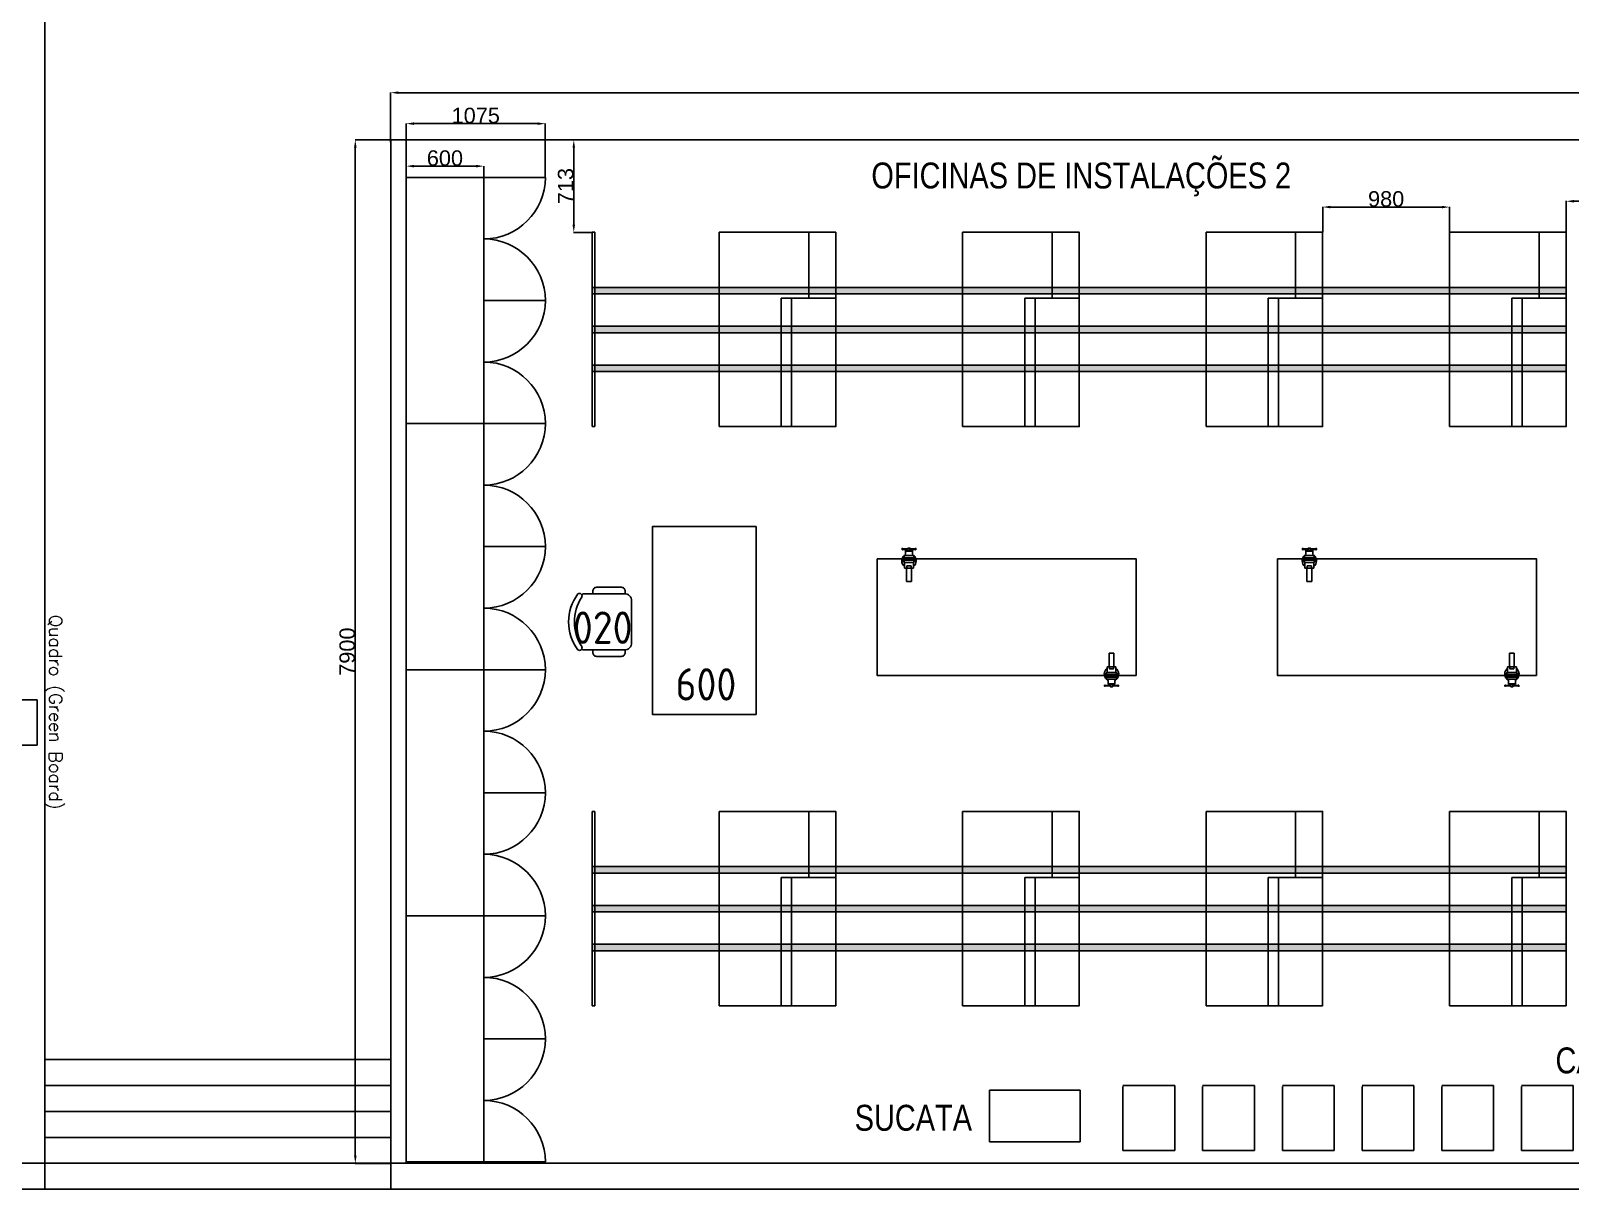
# Model space of a CAD drawing. Header units: millimetres. Extents: x 18768 to 1484868, y -11027 to 520152.
# Drawn here: x 161575 to 173462, y 146848 to 155791 of the extents above; entities that cross this region are included whole.
import ezdxf
from ezdxf.enums import TextEntityAlignment as Align

# ---------------------------------------------------------------- set-up
doc = ezdxf.new("R2010")
doc.units = ezdxf.units.MM
for name, color, linetype in [('4-MOBILIA', 4, 'Continuous'), ('8-TEXTO-DETALHES', 6, 'Continuous'), ('A Construir', 1, 'Continuous'), ('L025-CONTORNO', 7, 'Continuous'), ('L025-TEXTO', 7, 'Continuous'), ('L035-ARRANJO-ADQUIRIR', 102, 'Continuous'), ('PAREDES', 7, 'Continuous')]:
    doc.layers.add(name, color=color, linetype=linetype)
doc.styles.add('ISO-CP--25', font='isocp.shx', dxfattribs={"height": 250})
doc.styles.add('ROMANS', font='romans', dxfattribs={"width": 0.8, "height": 300})
doc.styles.get("Standard").update_dxf_attribs({"font": 'arial.ttf'})
doc.dimstyles.new('ISO-25', dxfattribs={"dimtxt": 2.5, "dimasz": 2.5, "dimexe": 1.25, "dimexo": 0.625, "dimtad": 1, "dimtxsty": 'Standard', "dimcen": 2.5, "dimadec": 0, "dimazin": 0, "dimtfac": 1, "dimtmove": 0, "dimatfit": 3, "dimfxl": 1, "dimarcsym": 0})

# ---------------------------------------------------------------- blocks, each defined once
blk = doc.blocks.new('*D106')
at = {"color": 0, "lineweight": -2, "transparency": 16777216}
for p, q in [((171551, 154236), (171551, 154432)), ((172471, 154430), (171611, 154430)), ((172531, 154236), (172531, 154432))]:
    blk.add_line(p, q, dxfattribs=at)
at = {"color": 0, "lineweight": 15, "transparency": 16777216}
for points in [[(171611, 154440), (171611, 154420), (171551, 154430)], [(172471, 154440), (172471, 154420), (172531, 154430)]]:
    blk.add_solid(points, dxfattribs=at)
at = {"layer": 'DEFPOINTS', "color": 0, "lineweight": 15, "transparency": 16777216}
for p in [(171551, 154430), (171551, 154235), (172531, 154235)]:
    blk.add_point(p, dxfattribs=at)
at = {"color": 0, "transparency": 16777216, "insert": (172041, 154492), "char_height": 120, "attachment_point": 5}
blk.add_mtext('980', dxfattribs=at)
blk = doc.blocks.new('*D107')
at = {"color": 0, "lineweight": -2, "transparency": 16777216}
for p, q in [((165910, 154948), (165766, 154948)), ((165768, 154888), (165768, 154295)), ((165910, 154235), (165766, 154235))]:
    blk.add_line(p, q, dxfattribs=at)
at = {"color": 0, "lineweight": 15, "transparency": 16777216}
for points in [[(165758, 154888), (165778, 154888), (165768, 154948)], [(165758, 154295), (165778, 154295), (165768, 154235)]]:
    blk.add_solid(points, dxfattribs=at)
at = {"layer": 'DEFPOINTS', "color": 0, "lineweight": 15, "transparency": 16777216}
for p in [(165911, 154948), (165768, 154235), (165911, 154235)]:
    blk.add_point(p, dxfattribs=at)
at = {"color": 0, "transparency": 16777216, "insert": (165706, 154592), "char_height": 120, "attachment_point": 5, "rotation": 90}
blk.add_mtext('713', dxfattribs=at)
blk = doc.blocks.new('*D108')
at = {"color": 0, "lineweight": -2, "transparency": 16777216}
for p, q in [((173431, 154236), (173431, 154477)), ((173491, 154475), (175427, 154475)), ((175487, 154236), (175487, 154477))]:
    blk.add_line(p, q, dxfattribs=at)
at = {"color": 0, "lineweight": 15, "transparency": 16777216}
for points in [[(173491, 154485), (173491, 154465), (173431, 154475)], [(175427, 154485), (175427, 154465), (175487, 154475)]]:
    blk.add_solid(points, dxfattribs=at)
at = {"layer": 'DEFPOINTS', "color": 0, "lineweight": 15, "transparency": 16777216}
for p in [(175487, 154475), (173431, 154235), (175487, 154235)]:
    blk.add_point(p, dxfattribs=at)
at = {"color": 0, "transparency": 16777216, "insert": (174459, 154537), "char_height": 120, "attachment_point": 5}
blk.add_mtext('2056', dxfattribs=at)
blk = doc.blocks.new('*U115')
for p, q in [((-200, 250), (200, 250)), ((-200, -250), (-200, 242)), ((200, 250), (200, -250)), ((200, -250), (-200, -250))]:
    blk.add_line(p, q)
blk = doc.blocks.new('*U116')
at = {"color": 0, "linetype": 'ByBlock', "lineweight": -2, "transparency": 16777216}
for p in [(-8000, 0), (-7385, 0), (-6769, 0), (-6154, 0), (-5538, 0), (-4923, 0), (-4308, 0), (-3692, 0), (-3077, 0), (-2462, 0), (-1846, 0), (-1231, 0), (-615, 0), (0, 0)]:
    blk.add_blockref('*U115', p, dxfattribs=at)
blk = doc.blocks.new('BL_SENAI_id9320210400')
at = {"layer": 'L035-ARRANJO-ADQUIRIR', "color": 0}
for points in [[(-690, 550, -0.290756), (-310, 550, 0.829608), (-284, 579, 0.333333), (-716, 579, 0.829608), (-690, 550)], [(-710, 550, 0.129448), (-717, 523), (-717, 219, 0.414214), (-663, 164), (-338, 164, 0.414214), (-284, 219), (-284, 525, 0.120944), (-290, 550)], [(-717, 464), (-737, 464, 0.414214), (-767, 434), (-767, 244, 0.414214), (-737, 214), (-717, 214)], [(-284, 214), (-264, 214, 0.414214), (-234, 244), (-234, 434, 0.414214), (-264, 464), (-284, 464)]]:
    blk.add_lwpolyline(points, format="xyb", dxfattribs=at)
at = {"layer": 'L025-TEXTO', "style": 'ISO-CP--25'}
blk.add_attdef('rmp_mt_codmaterial', (15, 15), '', height=40, dxfattribs=at)
at = {"layer": 'L025-TEXTO', "style": 'ISO-CP--25', "flags": 1}
for tag in ['rmp_mt_nomeunid', 'rmp_mt_potencia', 'rmp_mt_cod']:
    blk.add_attdef(tag, (15, 15), '', height=40, dxfattribs=at)
blk = doc.blocks.new('BL_SENAI_id9320220810')
at = {"layer": 'L025-CONTORNO', "color": 0}
blk.add_lwpolyline([(-688, 238), (112, 238), (112, 1688), (-688, 1688)], close=True, dxfattribs=at)
at = {"layer": 'L025-TEXTO', "style": 'ISO-CP--25'}
blk.add_attdef('rmp_mt_codmaterial', (15, 15), '', height=40, dxfattribs=at)
at = {"layer": 'L025-TEXTO', "style": 'ISO-CP--25', "flags": 1}
for tag in ['rmp_mt_nomeunid', 'rmp_mt_potencia', 'rmp_mt_cod']:
    blk.add_attdef(tag, (15, 15), '', height=40, dxfattribs=at)
blk = doc.blocks.new('*D117')
at = {"color": 0, "lineweight": -2, "transparency": 16777216}
for p, q in [((164354, 154932), (164354, 155314)), ((164414, 155313), (184503, 155313)), ((184563, 154949), (184563, 155314))]:
    blk.add_line(p, q, dxfattribs=at)
at = {"color": 0, "lineweight": 15, "transparency": 16777216}
for points in [[(164414, 155323), (164414, 155303), (164354, 155313)], [(184503, 155323), (184503, 155303), (184563, 155313)]]:
    blk.add_solid(points, dxfattribs=at)
at = {"layer": 'DEFPOINTS', "color": 0, "lineweight": 15, "transparency": 16777216}
for p in [(184563, 155313), (164354, 154932), (184563, 154948)]:
    blk.add_point(p, dxfattribs=at)
at = {"color": 0, "transparency": 16777216, "insert": (174459, 155375), "char_height": 120, "attachment_point": 5}
blk.add_mtext('20209', dxfattribs=at)
blk = doc.blocks.new('*D118')
at = {"color": 0, "lineweight": -2, "transparency": 16777216}
for p, q in [((164353, 154948), (164080, 154948)), ((164081, 147108), (164081, 154888)), ((164353, 147048), (164080, 147048))]:
    blk.add_line(p, q, dxfattribs=at)
at = {"color": 0, "lineweight": 15, "transparency": 16777216}
for points in [[(164071, 154888), (164091, 154888), (164081, 154948)], [(164071, 147108), (164091, 147108), (164081, 147048)]]:
    blk.add_solid(points, dxfattribs=at)
at = {"layer": 'DEFPOINTS', "color": 0, "lineweight": 15, "transparency": 16777216}
for p in [(164081, 154948), (164354, 154948), (164354, 147048)]:
    blk.add_point(p, dxfattribs=at)
at = {"color": 0, "transparency": 16777216, "insert": (164019, 150998), "char_height": 120, "attachment_point": 5, "rotation": 90}
blk.add_mtext('7900', dxfattribs=at)
blk = doc.blocks.new('*D121')
at = {"color": 0, "lineweight": -2, "transparency": 16777216}
for p, q in [((164473, 154659), (164473, 154747)), ((164533, 154746), (165013, 154746)), ((165073, 154659), (165073, 154747))]:
    blk.add_line(p, q, dxfattribs=at)
at = {"color": 0, "lineweight": 15, "transparency": 16777216}
for points in [[(164533, 154756), (164533, 154736), (164473, 154746)], [(165013, 154756), (165013, 154736), (165073, 154746)]]:
    blk.add_solid(points, dxfattribs=at)
at = {"layer": 'DEFPOINTS', "color": 0, "lineweight": 15, "transparency": 16777216}
for p in [(164473, 154659), (165073, 154746), (165073, 154659)]:
    blk.add_point(p, dxfattribs=at)
at = {"color": 0, "transparency": 16777216, "insert": (164773, 154807), "char_height": 120, "attachment_point": 5}
blk.add_mtext('600', dxfattribs=at)
blk = doc.blocks.new('*D122')
at = {"color": 0, "lineweight": -2, "transparency": 16777216}
for p, q in [((164473, 154659), (164473, 155076)), ((164533, 155074), (165488, 155074)), ((165548, 154659), (165548, 155076))]:
    blk.add_line(p, q, dxfattribs=at)
at = {"color": 0, "lineweight": 15, "transparency": 16777216}
for points in [[(164533, 155084), (164533, 155064), (164473, 155074)], [(165488, 155084), (165488, 155064), (165548, 155074)]]:
    blk.add_solid(points, dxfattribs=at)
at = {"layer": 'DEFPOINTS', "color": 0, "lineweight": 15, "transparency": 16777216}
for p in [(165548, 155074), (164473, 154659), (165548, 154659)]:
    blk.add_point(p, dxfattribs=at)
at = {"color": 0, "transparency": 16777216, "insert": (165011, 155136), "char_height": 120, "attachment_point": 5}
blk.add_mtext('1075', dxfattribs=at)

msp = doc.modelspace()

# ---------------------------------------------------------------- hatches: boundary and pattern name
at = {"true_color": 0xf4ee51}
h = msp.add_hatch(color=41, dxfattribs=at)
h.dxf.hatch_style = 1
h.paths.add_polyline_path([(166890.62, 153810.145), (165910.62, 153810.145), (165910.62, 153760.145), (166890.62, 153760.145)])
h.paths.add_polyline_path([(167370.485, 153810.145), (166890.62, 153810.145), (166890.62, 153760.145), (167370.485, 153760.145)])
h.paths.add_polyline_path([(167450.239, 153810.145), (167370.485, 153810.145), (167370.485, 153760.145), (167450.239, 153760.145)])
h.paths.add_polyline_path([(167790.62, 153810.145), (167450.239, 153810.145), (167450.239, 153760.145), (167790.62, 153760.145)])
h.paths.add_polyline_path([(168770.62, 153810.145), (167790.62, 153810.145), (167790.62, 153760.145), (168770.62, 153760.145)])
h.paths.add_polyline_path([(169250.485, 153810.145), (168770.62, 153810.145), (168770.62, 153760.145), (169250.485, 153760.145)])
h.paths.add_polyline_path([(169330.239, 153810.145), (169250.485, 153810.145), (169250.485, 153760.145), (169330.239, 153760.145)])
h.paths.add_polyline_path([(169670.62, 153810.145), (169330.239, 153810.145), (169330.239, 153760.145), (169670.62, 153760.145)])
h.paths.add_polyline_path([(170650.62, 153810.145), (169670.62, 153810.145), (169670.62, 153760.145), (170650.62, 153760.145)])
h.paths.add_polyline_path([(171550.62, 153810.145), (170650.62, 153810.145), (170650.62, 153760.145), (171550.62, 153760.145)])
h.paths.add_polyline_path([(172530.62, 153810.145), (171550.62, 153810.145), (171550.62, 153760.145), (172530.62, 153760.145)])
h.paths.add_polyline_path([(173010.485, 153810.145), (172530.62, 153810.145), (172530.62, 153760.145), (173010.485, 153760.145)])
h.paths.add_polyline_path([(173090.239, 153810.145), (173010.485, 153810.145), (173010.485, 153760.145), (173090.239, 153760.145)])
h.paths.add_polyline_path([(173430.62, 153810.145), (173090.239, 153810.145), (173090.239, 153760.145), (173430.62, 153760.145)])
h = msp.add_hatch(color=41, dxfattribs=at)
h.dxf.hatch_style = 1
h.paths.add_polyline_path([(166890.619, 153510.145), (165910.619, 153510.145), (165910.619, 153460.145), (166890.619, 153460.145)])
h.paths.add_polyline_path([(167370.484, 153510.145), (166890.619, 153510.145), (166890.619, 153460.145), (167370.484, 153460.145)])
h.paths.add_polyline_path([(167450.238, 153510.145), (167370.484, 153510.145), (167370.484, 153460.145), (167450.238, 153460.145)])
h.paths.add_polyline_path([(167790.619, 153510.145), (167450.238, 153510.145), (167450.238, 153460.145), (167790.619, 153460.145)])
h.paths.add_polyline_path([(168770.619, 153510.145), (167790.619, 153510.145), (167790.619, 153460.145), (168770.619, 153460.145)])
h.paths.add_polyline_path([(169250.484, 153510.145), (168770.619, 153510.145), (168770.619, 153460.145), (169250.484, 153460.145)])
h.paths.add_polyline_path([(169330.238, 153510.145), (169250.484, 153510.145), (169250.484, 153460.145), (169330.238, 153460.145)])
h.paths.add_polyline_path([(169670.619, 153510.145), (169330.238, 153510.145), (169330.238, 153460.145), (169670.619, 153460.145)])
h.paths.add_polyline_path([(170650.619, 153510.145), (169670.619, 153510.145), (169670.619, 153460.145), (170650.619, 153460.145)])
h.paths.add_polyline_path([(171550.619, 153510.145), (170650.619, 153510.145), (170650.619, 153460.145), (171550.619, 153460.145)])
h.paths.add_polyline_path([(172530.619, 153510.145), (171550.619, 153510.145), (171550.619, 153460.145), (172530.619, 153460.145)])
h.paths.add_polyline_path([(173010.484, 153510.145), (172530.619, 153510.145), (172530.619, 153460.145), (173010.484, 153460.145)])
h.paths.add_polyline_path([(173090.238, 153510.145), (173010.484, 153510.145), (173010.484, 153460.145), (173090.238, 153460.145)])
h.paths.add_polyline_path([(173430.619, 153510.145), (173090.238, 153510.145), (173090.238, 153460.145), (173430.619, 153460.145)])
h = msp.add_hatch(color=41, dxfattribs=at)
h.dxf.hatch_style = 1
h.paths.add_polyline_path([(166890.62, 153210.145), (165910.62, 153210.145), (165910.62, 153160.145), (166890.62, 153160.145)])
h.paths.add_polyline_path([(167370.485, 153210.145), (166890.62, 153210.145), (166890.62, 153160.145), (167370.485, 153160.145)])
h.paths.add_polyline_path([(167450.239, 153210.145), (167370.485, 153210.145), (167370.485, 153160.145), (167450.239, 153160.145)])
h.paths.add_polyline_path([(167790.62, 153210.145), (167450.239, 153210.145), (167450.239, 153160.145), (167790.62, 153160.145)])
h.paths.add_polyline_path([(168770.62, 153210.145), (167790.62, 153210.145), (167790.62, 153160.145), (168770.62, 153160.145)])
h.paths.add_polyline_path([(169250.485, 153210.145), (168770.62, 153210.145), (168770.62, 153160.145), (169250.485, 153160.145)])
h.paths.add_polyline_path([(169330.239, 153210.145), (169250.485, 153210.145), (169250.485, 153160.145), (169330.239, 153160.145)])
h.paths.add_polyline_path([(169670.62, 153210.145), (169330.239, 153210.145), (169330.239, 153160.145), (169670.62, 153160.145)])
h.paths.add_polyline_path([(170650.62, 153210.145), (169670.62, 153210.145), (169670.62, 153160.145), (170650.62, 153160.145)])
h.paths.add_polyline_path([(171550.62, 153210.145), (170650.62, 153210.145), (170650.62, 153160.145), (171550.62, 153160.145)])
h.paths.add_polyline_path([(172530.62, 153210.145), (171550.62, 153210.145), (171550.62, 153160.145), (172530.62, 153160.145)])
h.paths.add_polyline_path([(173010.485, 153210.145), (172530.62, 153210.145), (172530.62, 153160.145), (173010.485, 153160.145)])
h.paths.add_polyline_path([(173090.239, 153210.145), (173010.485, 153210.145), (173010.485, 153160.145), (173090.239, 153160.145)])
h.paths.add_polyline_path([(173430.62, 153210.145), (173090.239, 153210.145), (173090.239, 153160.145), (173430.62, 153160.145)])
h = msp.add_hatch(color=41, dxfattribs=at)
h.dxf.hatch_style = 1
h.paths.add_polyline_path([(166890.62, 149339.367), (165910.62, 149339.367), (165910.62, 149289.367), (166890.62, 149289.367)])
h.paths.add_polyline_path([(167370.485, 149339.367), (166890.62, 149339.367), (166890.62, 149289.367), (167370.485, 149289.367)])
h.paths.add_polyline_path([(167450.239, 149339.367), (167370.485, 149339.367), (167370.485, 149289.367), (167450.239, 149289.367)])
h.paths.add_polyline_path([(167790.62, 149339.367), (167450.239, 149339.367), (167450.239, 149289.367), (167790.62, 149289.367)])
h.paths.add_polyline_path([(168770.62, 149339.367), (167790.62, 149339.367), (167790.62, 149289.367), (168770.62, 149289.367)])
h.paths.add_polyline_path([(169250.485, 149339.367), (168770.62, 149339.367), (168770.62, 149289.367), (169250.485, 149289.367)])
h.paths.add_polyline_path([(169330.239, 149339.367), (169250.485, 149339.367), (169250.485, 149289.367), (169330.239, 149289.367)])
h.paths.add_polyline_path([(169670.62, 149339.367), (169330.239, 149339.367), (169330.239, 149289.367), (169670.62, 149289.367)])
h.paths.add_polyline_path([(170650.62, 149339.367), (169670.62, 149339.367), (169670.62, 149289.367), (170650.62, 149289.367)])
h.paths.add_polyline_path([(171550.62, 149339.367), (170650.62, 149339.367), (170650.62, 149289.367), (171550.62, 149289.367)])
h.paths.add_polyline_path([(172530.62, 149339.367), (171550.62, 149339.367), (171550.62, 149289.367), (172530.62, 149289.367)])
h.paths.add_polyline_path([(173010.485, 149339.367), (172530.62, 149339.367), (172530.62, 149289.367), (173010.485, 149289.367)])
h.paths.add_polyline_path([(173090.239, 149339.367), (173010.485, 149339.367), (173010.485, 149289.367), (173090.239, 149289.367)])
h.paths.add_polyline_path([(173430.62, 149339.367), (173090.239, 149339.367), (173090.239, 149289.367), (173430.62, 149289.367)])
h = msp.add_hatch(color=41, dxfattribs=at)
h.dxf.hatch_style = 1
h.paths.add_polyline_path([(166890.619, 149039.367), (165910.619, 149039.367), (165910.619, 148989.367), (166890.619, 148989.367)])
h.paths.add_polyline_path([(167370.484, 149039.367), (166890.619, 149039.367), (166890.619, 148989.367), (167370.484, 148989.367)])
h.paths.add_polyline_path([(167450.238, 149039.367), (167370.484, 149039.367), (167370.484, 148989.367), (167450.238, 148989.367)])
h.paths.add_polyline_path([(167790.619, 149039.367), (167450.238, 149039.367), (167450.238, 148989.367), (167790.619, 148989.367)])
h.paths.add_polyline_path([(168770.619, 149039.367), (167790.619, 149039.367), (167790.619, 148989.367), (168770.619, 148989.367)])
h.paths.add_polyline_path([(169250.484, 149039.367), (168770.619, 149039.367), (168770.619, 148989.367), (169250.484, 148989.367)])
h.paths.add_polyline_path([(169330.238, 149039.367), (169250.484, 149039.367), (169250.484, 148989.367), (169330.238, 148989.367)])
h.paths.add_polyline_path([(169670.619, 149039.367), (169330.238, 149039.367), (169330.238, 148989.367), (169670.619, 148989.367)])
h.paths.add_polyline_path([(170650.619, 149039.367), (169670.619, 149039.367), (169670.619, 148989.367), (170650.619, 148989.367)])
h.paths.add_polyline_path([(171550.619, 149039.367), (170650.619, 149039.367), (170650.619, 148989.367), (171550.619, 148989.367)])
h.paths.add_polyline_path([(172530.619, 149039.367), (171550.619, 149039.367), (171550.619, 148989.367), (172530.619, 148989.367)])
h.paths.add_polyline_path([(173010.484, 149039.367), (172530.619, 149039.367), (172530.619, 148989.367), (173010.484, 148989.367)])
h.paths.add_polyline_path([(173090.238, 149039.367), (173010.484, 149039.367), (173010.484, 148989.367), (173090.238, 148989.367)])
h.paths.add_polyline_path([(173430.619, 149039.367), (173090.238, 149039.367), (173090.238, 148989.367), (173430.619, 148989.367)])
h = msp.add_hatch(color=41, dxfattribs=at)
h.dxf.hatch_style = 1
h.paths.add_polyline_path([(166890.62, 148739.367), (165910.62, 148739.367), (165910.62, 148689.367), (166890.62, 148689.367)])
h.paths.add_polyline_path([(167370.485, 148739.367), (166890.62, 148739.367), (166890.62, 148689.367), (167370.485, 148689.367)])
h.paths.add_polyline_path([(167450.239, 148739.367), (167370.485, 148739.367), (167370.485, 148689.367), (167450.239, 148689.367)])
h.paths.add_polyline_path([(167790.62, 148739.367), (167450.239, 148739.367), (167450.239, 148689.367), (167790.62, 148689.367)])
h.paths.add_polyline_path([(168770.62, 148739.367), (167790.62, 148739.367), (167790.62, 148689.367), (168770.62, 148689.367)])
h.paths.add_polyline_path([(169250.485, 148739.367), (168770.62, 148739.367), (168770.62, 148689.367), (169250.485, 148689.367)])
h.paths.add_polyline_path([(169330.239, 148739.367), (169250.485, 148739.367), (169250.485, 148689.367), (169330.239, 148689.367)])
h.paths.add_polyline_path([(169670.62, 148739.367), (169330.239, 148739.367), (169330.239, 148689.367), (169670.62, 148689.367)])
h.paths.add_polyline_path([(170650.62, 148739.367), (169670.62, 148739.367), (169670.62, 148689.367), (170650.62, 148689.367)])
h.paths.add_polyline_path([(171550.62, 148739.367), (170650.62, 148739.367), (170650.62, 148689.367), (171550.62, 148689.367)])
h.paths.add_polyline_path([(172530.62, 148739.367), (171550.62, 148739.367), (171550.62, 148689.367), (172530.62, 148689.367)])
h.paths.add_polyline_path([(173010.485, 148739.367), (172530.62, 148739.367), (172530.62, 148689.367), (173010.485, 148689.367)])
h.paths.add_polyline_path([(173090.239, 148739.367), (173010.485, 148739.367), (173010.485, 148689.367), (173090.239, 148689.367)])
h.paths.add_polyline_path([(173430.62, 148739.367), (173090.239, 148739.367), (173090.239, 148689.367), (173430.62, 148689.367)])

# ---------------------------------------------------------------- linework, layer by layer
for p, q in [((165910.619, 154235.145), (165930.619, 154235.145)), ((165930.619, 154235.145), (165930.619, 152735.145)), ((166890.619, 154235.145), (166890.619, 152735.145)), ((167581.93, 154235.145), (167581.93, 153725.645)), ((168770.619, 154235.145), (168770.619, 152735.145)), ((169461.93, 154235.145), (169461.93, 153725.645)), ((170650.619, 154235.145), (170650.619, 152735.145)), ((171341.93, 154235.145), (171341.93, 153725.645)), ((172530.619, 154235.145), (172530.619, 152735.145)), ((173221.93, 154235.145), (173221.93, 153725.645)), ((173430.619, 153810.145), (165910.619, 153810.145)), ((165910.619, 153810.145), (165910.619, 153760.145)), ((165910.619, 153760.145), (173430.619, 153760.145)), ((167790.619, 153725.645), (167370.484, 153725.645)), ((167370.484, 153725.645), (167370.484, 152735.145)), ((167450.238, 153725.645), (167450.238, 152735.145)), ((169670.619, 153725.645), (169250.484, 153725.645)), ((169250.484, 153725.645), (169250.484, 152735.145)), ((169330.238, 153725.645), (169330.238, 152735.145)), ((171550.619, 153725.645), (171130.484, 153725.645)), ((171130.484, 153725.645), (171130.484, 152735.145)), ((171210.238, 153725.645), (171210.238, 152735.145)), ((173430.619, 153725.645), (173010.484, 153725.645)), ((173010.484, 153725.645), (173010.484, 152735.145)), ((173090.238, 153725.645), (173090.238, 152735.145)), ((173430.619, 153760.145), (173430.619, 153810.145)), ((173430.619, 153510.145), (165910.619, 153510.145)), ((165910.619, 153510.145), (165910.619, 153460.145)), ((173430.619, 153460.145), (173430.619, 153510.145)), ((165910.619, 153460.145), (173430.619, 153460.145)), ((173430.619, 153210.145), (165910.619, 153210.145)), ((165910.619, 153210.145), (165910.619, 153160.145)), ((165910.619, 153160.145), (173430.619, 153160.145)), ((173430.619, 153160.145), (173430.619, 153210.145)), ((165930.619, 152735.145), (165910.619, 152735.145)), ((165910.619, 149764.367), (165930.619, 149764.367)), ((165930.619, 149764.367), (165930.619, 148264.367)), ((166890.619, 149764.367), (166890.619, 148264.367)), ((167581.93, 149764.367), (167581.93, 149254.867)), ((168770.619, 149764.367), (168770.619, 148264.367)), ((169461.93, 149764.367), (169461.93, 149254.867)), ((170650.619, 149764.367), (170650.619, 148264.367)), ((171341.93, 149764.367), (171341.93, 149254.867)), ((172530.619, 149764.367), (172530.619, 148264.367)), ((173221.93, 149764.367), (173221.93, 149254.867)), ((173430.619, 149339.367), (165910.619, 149339.367)), ((165910.619, 149339.367), (165910.619, 149289.367)), ((173430.619, 149289.367), (173430.619, 149339.367)), ((165910.619, 149289.367), (173430.619, 149289.367)), ((167790.619, 149254.867), (167370.484, 149254.867)), ((167370.484, 149254.867), (167370.484, 148264.367)), ((167450.238, 149254.867), (167450.238, 148264.367)), ((169670.619, 149254.867), (169250.484, 149254.867)), ((169250.484, 149254.867), (169250.484, 148264.367)), ((169330.238, 149254.867), (169330.238, 148264.367)), ((171550.619, 149254.867), (171130.484, 149254.867)), ((171130.484, 149254.867), (171130.484, 148264.367)), ((171210.238, 149254.867), (171210.238, 148264.367)), ((173430.619, 149254.867), (173010.484, 149254.867)), ((173010.484, 149254.867), (173010.484, 148264.367)), ((173090.238, 149254.867), (173090.238, 148264.367)), ((173430.619, 149039.367), (165910.619, 149039.367)), ((165910.619, 149039.367), (165910.619, 148989.367)), ((165910.619, 148989.367), (173430.619, 148989.367)), ((173430.619, 148989.367), (173430.619, 149039.367)), ((173430.619, 148739.367), (165910.619, 148739.367)), ((165910.619, 148739.367), (165910.619, 148689.367)), ((173430.619, 148689.367), (173430.619, 148739.367)), ((165910.619, 148689.367), (173430.619, 148689.367)), ((165930.619, 148264.367), (165910.619, 148264.367)), ((169679.308, 147614.002), (168979.308, 147614.002)), ((168979.308, 147614.002), (168979.308, 147214.002)), ((169679.308, 147214.002), (169679.308, 147614.002)), ((168979.308, 147214.002), (169679.308, 147214.002))]:
    msp.add_line(p, q)
at = {"color": 2}
for p, q in [((165073.438, 153708.818), (165548.438, 153708.818)), ((165073.438, 151808.818), (165548.438, 151808.818)), ((165073.438, 149908.818), (165548.438, 149908.818)), ((165073.438, 148008.818), (165548.438, 148008.818))]:
    msp.add_line(p, q, dxfattribs=at)
for points in [[(164473.438, 154658.818), (164473.438, 152758.818), (165073.438, 152758.818), (165073.438, 154658.818)], [(164473.438, 152758.818), (164473.438, 150858.818), (165073.438, 150858.818), (165073.438, 152758.818)], [(164473.438, 150858.818), (164473.438, 148958.818), (165073.438, 148958.818), (165073.438, 150858.818)], [(164473.438, 148958.818), (164473.438, 147058.818), (165073.438, 147058.818), (165073.438, 148958.818)]]:
    msp.add_lwpolyline(points, close=True)
for points in [[(165073.438, 154658.818), (165548.438, 154658.818, -0.414213562), (165073.438, 154183.818, -0.414213562), (165548.438, 153708.818, -0.414213562), (165073.438, 153233.818, -0.414213562), (165548.438, 152758.818), (165073.438, 152758.818)], [(165073.438, 152758.818), (165548.438, 152758.818, -0.414213562), (165073.438, 152283.818, -0.414213562), (165548.438, 151808.818, -0.414213562), (165073.438, 151333.818, -0.414213562), (165548.438, 150858.818), (165073.438, 150858.818)], [(165073.438, 150858.818), (165548.438, 150858.818, -0.414213562), (165073.438, 150383.818, -0.414213562), (165548.438, 149908.818, -0.414213562), (165073.438, 149433.818, -0.414213562), (165548.438, 148958.818), (165073.438, 148958.818)], [(165073.438, 148958.818), (165548.438, 148958.818, -0.414213562), (165073.438, 148483.818, -0.414213562), (165548.438, 148008.818, -0.414213562), (165073.438, 147533.818, -0.414213562), (165548.438, 147058.818), (165073.438, 147058.818)]]:
    msp.add_lwpolyline(points, format="xyb", dxfattribs=at)
for points in [[(165910.619, 154235.145), (165910.619, 152735.145)], [(167790.619, 152735.145), (167790.619, 154235.145), (166890.619, 154235.145)], [(167790.619, 154235.145), (167790.619, 152735.145)], [(169670.619, 152735.145), (169670.619, 154235.145), (168770.619, 154235.145)], [(169670.619, 154235.145), (169670.619, 152735.145)], [(171550.619, 152735.145), (171550.619, 154235.145), (170650.619, 154235.145)], [(171550.619, 154235.145), (171550.619, 152735.145)], [(173430.619, 152735.145), (173430.619, 154235.145), (172530.619, 154235.145)], [(166890.619, 152735.145), (167790.619, 152735.145), (167790.619, 153760.145)], [(168770.619, 152735.145), (169670.619, 152735.145), (169670.619, 153760.145)], [(170650.619, 152735.145), (171550.619, 152735.145), (171550.619, 153760.145)], [(172530.619, 152735.145), (173430.619, 152735.145), (173430.619, 153760.145)], [(165910.619, 149764.367), (165910.619, 148264.367)], [(167790.619, 148264.367), (167790.619, 149764.367), (166890.619, 149764.367)], [(167790.619, 149764.367), (167790.619, 148264.367)], [(169670.619, 148264.367), (169670.619, 149764.367), (168770.619, 149764.367)], [(169670.619, 149764.367), (169670.619, 148264.367)], [(171550.619, 148264.367), (171550.619, 149764.367), (170650.619, 149764.367)], [(171550.619, 149764.367), (171550.619, 148264.367)], [(173430.619, 148264.367), (173430.619, 149764.367), (172530.619, 149764.367)], [(166890.619, 148264.367), (167790.619, 148264.367), (167790.619, 149289.367)], [(168770.619, 148264.367), (169670.619, 148264.367), (169670.619, 149289.367)], [(170650.619, 148264.367), (171550.619, 148264.367), (171550.619, 149289.367)], [(172530.619, 148264.367), (173430.619, 148264.367), (173430.619, 149289.367)]]:
    msp.add_lwpolyline(points)
at = {"layer": '4-MOBILIA', "linetype": 'Continuous'}
for p, q in [((161275.577, 150626.12), (161625.577, 150626.12)), ((161625.577, 150626.12), (161625.577, 150276.12)), ((161625.577, 150276.12), (161275.577, 150276.12))]:
    msp.add_line(p, q, dxfattribs=at)
at = {"layer": 'A Construir'}
for p, q in [((161684.028, 163408.06), (161684.028, 147048.486)), ((164354.028, 147048.486), (164354.028, 154948.486)), ((164354.028, 154948.486), (184563.279, 154948.486))]:
    msp.add_line(p, q, dxfattribs=at)
at = {"layer": 'L035-ARRANJO-ADQUIRIR'}
for p, q in [((168318.204, 151717.224), (168318.204, 151723.076)), ((168394.202, 151717.224), (168318.204, 151717.224)), ((168318.204, 151710.499), (168318.204, 151704.647)), ((168394.202, 151710.499), (168318.204, 151710.499)), ((168321.913, 151643.636), (168321.913, 151684.521)), ((168326.406, 151723.076), (168394.202, 151723.076)), ((168326.406, 151704.647), (168394.202, 151704.647)), ((168329.565, 151779.113), (168382.841, 151779.113)), ((168329.565, 151779.113), (168329.565, 151751.974)), ((168329.565, 151774.695), (168382.841, 151774.695)), ((168371.368, 151740.614), (168341.038, 151740.614)), ((168382.841, 151779.113), (168382.841, 151751.974)), ((168390.493, 151684.521), (168390.493, 151643.636)), ((168394.202, 151723.076), (168394.202, 151717.224)), ((168394.202, 151704.647), (168394.202, 151710.499)), ((171410.056, 151717.224), (171410.056, 151723.076)), ((171486.054, 151717.224), (171410.056, 151717.224)), ((171410.056, 151710.499), (171410.056, 151704.647)), ((171486.054, 151710.499), (171410.056, 151710.499)), ((171413.765, 151643.636), (171413.765, 151684.521)), ((171418.258, 151723.076), (171486.054, 151723.076)), ((171418.258, 151704.647), (171486.054, 151704.647)), ((171421.417, 151779.113), (171474.693, 151779.113)), ((171421.417, 151779.113), (171421.417, 151751.974)), ((171421.417, 151774.695), (171474.693, 151774.695)), ((171463.22, 151740.614), (171432.89, 151740.614)), ((171474.693, 151779.113), (171474.693, 151751.974)), ((171482.346, 151684.521), (171482.346, 151643.636)), ((171486.054, 151723.076), (171486.054, 151717.224)), ((171486.054, 151704.647), (171486.054, 151710.499)), ((168390.493, 151643.636), (168321.913, 151643.636)), ((168337.873, 151538.928), (168337.873, 151643.636)), ((168374.533, 151643.636), (168374.533, 151538.928)), ((171482.346, 151643.636), (171413.765, 151643.636)), ((171429.725, 151538.928), (171429.725, 151643.636)), ((171466.386, 151643.636), (171466.386, 151538.928)), ((168337.873, 151538.928), (168374.533, 151538.928)), ((171429.725, 151538.928), (171466.386, 151538.928)), ((169938.483, 150986.304), (169901.822, 150986.304)), ((169901.822, 150881.596), (169901.822, 150986.304)), ((169938.483, 150986.304), (169938.483, 150881.596)), ((173030.335, 150986.304), (172993.674, 150986.304)), ((172993.674, 150881.596), (172993.674, 150986.304)), ((173030.335, 150986.304), (173030.335, 150881.596)), ((169885.862, 150840.712), (169885.862, 150881.596)), ((169885.862, 150881.596), (169954.443, 150881.596)), ((169954.443, 150881.596), (169954.443, 150840.712)), ((172977.714, 150840.712), (172977.714, 150881.596)), ((172977.714, 150881.596), (173046.295, 150881.596)), ((173046.295, 150881.596), (173046.295, 150840.712)), ((169882.154, 150820.585), (169882.154, 150814.733)), ((169882.154, 150814.733), (169958.151, 150814.733)), ((169882.154, 150802.156), (169882.154, 150808.008)), ((169882.154, 150808.008), (169958.151, 150808.008)), ((169949.949, 150802.156), (169882.154, 150802.156)), ((169893.514, 150746.119), (169893.514, 150773.258)), ((169946.791, 150750.537), (169893.514, 150750.537)), ((169946.791, 150746.119), (169893.514, 150746.119)), ((169904.988, 150784.618), (169935.317, 150784.618)), ((169946.791, 150746.119), (169946.791, 150773.258)), ((169958.151, 150814.733), (169958.151, 150820.585)), ((169958.151, 150808.008), (169958.151, 150802.156)), ((172974.006, 150820.585), (172974.006, 150814.733)), ((172974.006, 150814.733), (173050.003, 150814.733)), ((172974.006, 150802.156), (172974.006, 150808.008)), ((172974.006, 150808.008), (173050.003, 150808.008)), ((173041.801, 150802.156), (172974.006, 150802.156)), ((172985.366, 150746.119), (172985.366, 150773.258)), ((173038.643, 150750.537), (172985.366, 150750.537)), ((173038.643, 150746.119), (172985.366, 150746.119)), ((172996.84, 150784.618), (173027.169, 150784.618)), ((173038.643, 150746.119), (173038.643, 150773.258)), ((173050.003, 150814.733), (173050.003, 150820.585)), ((173050.003, 150808.008), (173050.003, 150802.156))]:
    msp.add_line(p, q, dxfattribs=at)
for points in [[(168109.947, 151715.097), (170109.947, 151715.097), (170109.947, 150815.097), (168109.947, 150815.097)], [(168302.544, 151785.112), (168306.658, 151785.112), (168306.658, 151794.503), (168302.544, 151794.503)], [(168318.204, 151740.614), (168318.204, 151723.076), (168394.202, 151723.076), (168394.202, 151740.614)], [(168318.204, 151687.109), (168318.204, 151704.647), (168394.202, 151704.647), (168394.202, 151687.109)], [(168364.211, 151779.113), (168348.414, 151779.113), (168348.414, 151797.731), (168364.211, 151797.731)], [(168410.081, 151785.112), (168405.967, 151785.112), (168405.967, 151794.503), (168410.081, 151794.503)], [(171201.799, 151715.097), (173201.799, 151715.097), (173201.799, 150815.097), (171201.799, 150815.097)], [(171394.396, 151785.112), (171398.51, 151785.112), (171398.51, 151794.503), (171394.396, 151794.503)], [(171410.056, 151740.614), (171410.056, 151723.076), (171486.054, 151723.076), (171486.054, 151740.614)], [(171410.056, 151687.109), (171410.056, 151704.647), (171486.054, 151704.647), (171486.054, 151687.109)], [(171456.063, 151779.113), (171440.266, 151779.113), (171440.266, 151797.731), (171456.063, 151797.731)], [(171501.933, 151785.112), (171497.819, 151785.112), (171497.819, 151794.503), (171501.933, 151794.503)], [(168372.382, 151643.636), (168340.024, 151643.636), (168340.024, 151659.297), (168372.382, 151659.297)], [(171464.234, 151643.636), (171431.876, 151643.636), (171431.876, 151659.297), (171464.234, 151659.297)], [(169903.974, 150881.596), (169936.331, 150881.596), (169936.331, 150865.936), (169903.974, 150865.936)], [(172995.826, 150881.596), (173028.183, 150881.596), (173028.183, 150865.936), (172995.826, 150865.936)], [(169866.274, 150740.121), (169870.388, 150740.121), (169870.388, 150730.729), (169866.274, 150730.729)], [(169958.151, 150838.123), (169958.151, 150820.585), (169882.154, 150820.585), (169882.154, 150838.123)], [(169958.151, 150784.618), (169958.151, 150802.156), (169882.154, 150802.156), (169882.154, 150784.618)], [(169912.145, 150746.119), (169927.941, 150746.119), (169927.941, 150727.501), (169912.145, 150727.501)], [(169973.811, 150740.121), (169969.697, 150740.121), (169969.697, 150730.729), (169973.811, 150730.729)], [(172958.126, 150740.121), (172962.24, 150740.121), (172962.24, 150730.729), (172958.126, 150730.729)], [(173050.003, 150838.123), (173050.003, 150820.585), (172974.006, 150820.585), (172974.006, 150838.123)], [(173050.003, 150784.618), (173050.003, 150802.156), (172974.006, 150802.156), (172974.006, 150784.618)], [(173003.997, 150746.119), (173019.793, 150746.119), (173019.793, 150727.501), (173003.997, 150727.501)], [(173065.663, 150740.121), (173061.55, 150740.121), (173061.55, 150730.729), (173065.663, 150730.729)]]:
    msp.add_lwpolyline(points, close=True, dxfattribs=at)
for points in [[(168348.414, 151787.753), (168306.658, 151787.753), (168306.658, 151791.862), (168348.414, 151791.862)], [(168364.211, 151791.862), (168405.967, 151791.862), (168405.967, 151787.753), (168364.211, 151787.753)], [(171440.266, 151787.753), (171398.51, 151787.753), (171398.51, 151791.862), (171440.266, 151791.862)], [(171456.063, 151791.862), (171497.819, 151791.862), (171497.819, 151787.753), (171456.063, 151787.753)], [(169912.145, 150733.371), (169870.388, 150733.371), (169870.388, 150737.479), (169912.145, 150737.479)], [(169927.941, 150737.479), (169969.697, 150737.479), (169969.697, 150733.371), (169927.941, 150733.371)], [(173003.997, 150733.371), (172962.24, 150733.371), (172962.24, 150737.479), (173003.997, 150737.479)], [(173019.793, 150737.479), (173061.55, 150737.479), (173061.55, 150733.371), (173019.793, 150733.371)]]:
    msp.add_lwpolyline(points, dxfattribs=at)
for centre in [(168309.554, 151697.86), (168402.852, 151697.86), (171401.407, 151697.86), (171494.704, 151697.86), (169873.504, 150827.372), (169966.801, 150827.372), (172965.356, 150827.372), (173058.653, 150827.372)]:
    msp.add_circle(centre, 4.459, dxfattribs=at)
for centre, radius, start, end in [((168356.203, 151699.173), 55.537, 131.738552, 231.8706706), ((168318.204, 151751.974), 11.36, 270, 0), ((168319.324, 151684.521), 2.588, 0, 90), ((168394.202, 151751.974), 11.36, 180, 270), ((168356.203, 151699.173), 55.537, 308.1293294, 48.261448), ((168393.082, 151684.521), 2.588, 90, 180), ((171448.055, 151699.173), 55.537, 131.738552, 231.8706706), ((171410.056, 151751.974), 11.36, 270, 0), ((171411.176, 151684.521), 2.588, 0, 90), ((171486.054, 151751.974), 11.36, 180, 270), ((171448.055, 151699.173), 55.537, 308.1293294, 48.261448), ((171484.934, 151684.521), 2.588, 90, 180), ((169920.152, 150826.059), 55.537, 128.1293294, 228.261448), ((169920.152, 150826.059), 55.537, 311.738552, 51.8706706), ((173012.004, 150826.059), 55.537, 128.1293294, 228.261448), ((173012.004, 150826.059), 55.537, 311.738552, 51.8706706), ((169882.154, 150773.258), 11.36, 0, 90), ((169883.274, 150840.712), 2.588, 270, 0), ((169958.151, 150773.258), 11.36, 90, 180), ((169957.031, 150840.712), 2.588, 180, 270), ((172974.006, 150773.258), 11.36, 0, 90), ((172975.126, 150840.712), 2.588, 270, 0), ((173050.003, 150773.258), 11.36, 90, 180), ((173048.883, 150840.712), 2.588, 180, 270)]:
    msp.add_arc(centre, radius, start, end, dxfattribs=at)
at = {"layer": 'PAREDES', "ltscale": 0.01}
for p, q in [((161684.028, 147848.486), (161684.028, 146848.486)), ((164354.028, 147848.486), (164354.028, 146848.486))]:
    msp.add_line(p, q, dxfattribs=at)
at = {"layer": 'PAREDES'}
for p, q in [((164279.028, 147848.486), (161684.028, 147848.486)), ((164354.028, 147848.486), (161704.028, 147848.486)), ((164279.028, 147648.486), (161684.028, 147648.486)), ((164354.028, 147648.486), (161704.028, 147648.486)), ((164279.028, 147448.486), (161684.028, 147448.486)), ((164354.028, 147448.486), (161704.028, 147448.486)), ((164279.028, 147248.486), (161684.028, 147248.486)), ((164354.028, 147248.486), (161704.028, 147248.486)), ((187063.279, 147048.486), (151769.279, 147048.486)), ((162069.279, 147048.486), (164069.279, 147048.486)), ((162069.279, 147048.486), (164069.279, 147048.486)), ((162129.028, 147048.486), (164129.028, 147048.486)), ((162204.028, 147048.486), (164204.028, 147048.486)), ((151769.279, 146848.486), (187063.279, 146848.486)), ((151769.279, 146848.486), (187063.279, 146848.486)), ((164069.279, 146848.486), (162069.279, 146848.486)), ((164069.279, 146848.486), (162069.279, 146848.486)), ((164069.279, 146848.486), (162069.279, 146848.486)), ((164069.279, 146848.486), (162069.279, 146848.486)), ((164069.279, 146848.486), (162069.279, 146848.486)), ((164069.279, 146848.486), (162069.279, 146848.486)), ((164129.028, 146848.486), (162129.028, 146848.486)), ((164129.028, 146848.486), (162129.028, 146848.486)), ((164129.028, 146848.486), (162129.028, 146848.486)), ((164204.028, 146848.486), (162204.028, 146848.486)), ((164204.028, 146848.486), (162204.028, 146848.486)), ((164204.028, 146848.486), (162204.028, 146848.486))]:
    msp.add_line(p, q, dxfattribs=at)

# ---------------------------------------------------------------- block references
msp.add_blockref('*U116', (178208.912, 147398.485))
at = {"layer": 'L035-ARRANJO-ADQUIRIR'}
ref = msp.add_blockref('BL_SENAI_id9320220810', (166487.822, 150275.39), dxfattribs=dict(at, xscale=-1))
ref.add_attrib('rmp_mt_codmaterial', '009', dxfattribs={"layer": 'L025-TEXTO', "height": 250, "rotation": 180, "style": 'ISO-CP--25'}).set_placement((166786.777, 150870.568), align=Align.CENTER)
ref = msp.add_blockref('BL_SENAI_id9320210400', (166378.919, 150727.91), dxfattribs=dict(at, xscale=-1, rotation=90))
ref.add_attrib('rmp_mt_codmaterial', '020', dxfattribs={"layer": 'L025-TEXTO', "height": 250, "style": 'ISO-CP--25'}).set_placement((165991.356, 151183.34), align=Align.MIDDLE)

# ---------------------------------------------------------------- texts
at = {"layer": '4-MOBILIA', "width": 0.8}
for s, p in [('OFICINAS DE INSTALAÇÕES 2', (168065.78, 154573.858)), ('CARRINHO COM MOTORES', (173348.385, 147742.744)), ('SUCATA', (167936.94, 147299.813))]:
    msp.add_text(s, height=200, dxfattribs=at).set_placement(p)
at = {"layer": '8-TEXTO-DETALHES', "style": 'ROMANS'}
msp.add_text('Quadro (Green Board)', height=100, rotation=270, dxfattribs=at).set_placement((161717.355, 151282.087))

# ---------------------------------------------------------------- dimensions: what is measured, and where the dimension line sits
at = {"color": 4}
for base, p1, p2, picture, middle in [((184563.279, 155313.194), (164354.028, 154931.777), (184563.279, 154948.486), '*D117', (174458.654, 155313.194)), ((165548.438, 155074.308), (164473.438, 154658.818), (165548.438, 154658.818), '*D122', (165010.938, 155074.308)), ((165073.438, 154745.577), (164473.438, 154658.818), (165073.438, 154658.818), '*D121', (164773.438, 154745.577))]:
    dim = msp.add_linear_dim(base=base, p1=p1, p2=p2, dimstyle='ISO-25', override={"dimtxt": 120, "dimasz": 60, "dimdec": 0}, dxfattribs=at)
    dim.commit()
    dim.dimension.update_dxf_attribs({"geometry": picture, "text_midpoint": middle, "dimtype": 160})
for base, p1, p2, picture, middle in [((164081.214, 154948.486), (164354.028, 147048.486), (164354.028, 154948.486), '*D118', (164019.32, 150998.486)), ((165767.712, 154235.145), (165910.619, 154948.486), (165910.619, 154235.145), '*D107', (165705.777, 154591.816))]:
    dim = msp.add_linear_dim(base=base, p1=p1, p2=p2, angle=90, dimstyle='ISO-25', override={"dimtxt": 120, "dimasz": 60, "dimdec": 0}, dxfattribs=at)
    dim.commit()
    dim.dimension.update_dxf_attribs({"geometry": picture, "text_midpoint": middle})
for base, p1, p2, picture, middle in [((171550.619, 154430.392), (172530.619, 154235.145), (171550.619, 154235.145), '*D106', (172040.619, 154492.286)), ((175486.688, 154475.355), (173430.619, 154235.145), (175486.688, 154235.145), '*D108', (174458.654, 154537.249))]:
    dim = msp.add_linear_dim(base=base, p1=p1, p2=p2, dimstyle='ISO-25', override={"dimtxt": 120, "dimasz": 60, "dimdec": 0}, dxfattribs=at)
    dim.commit()
    dim.dimension.update_dxf_attribs({"geometry": picture, "text_midpoint": middle})

doc.saveas('drawing.dxf')
